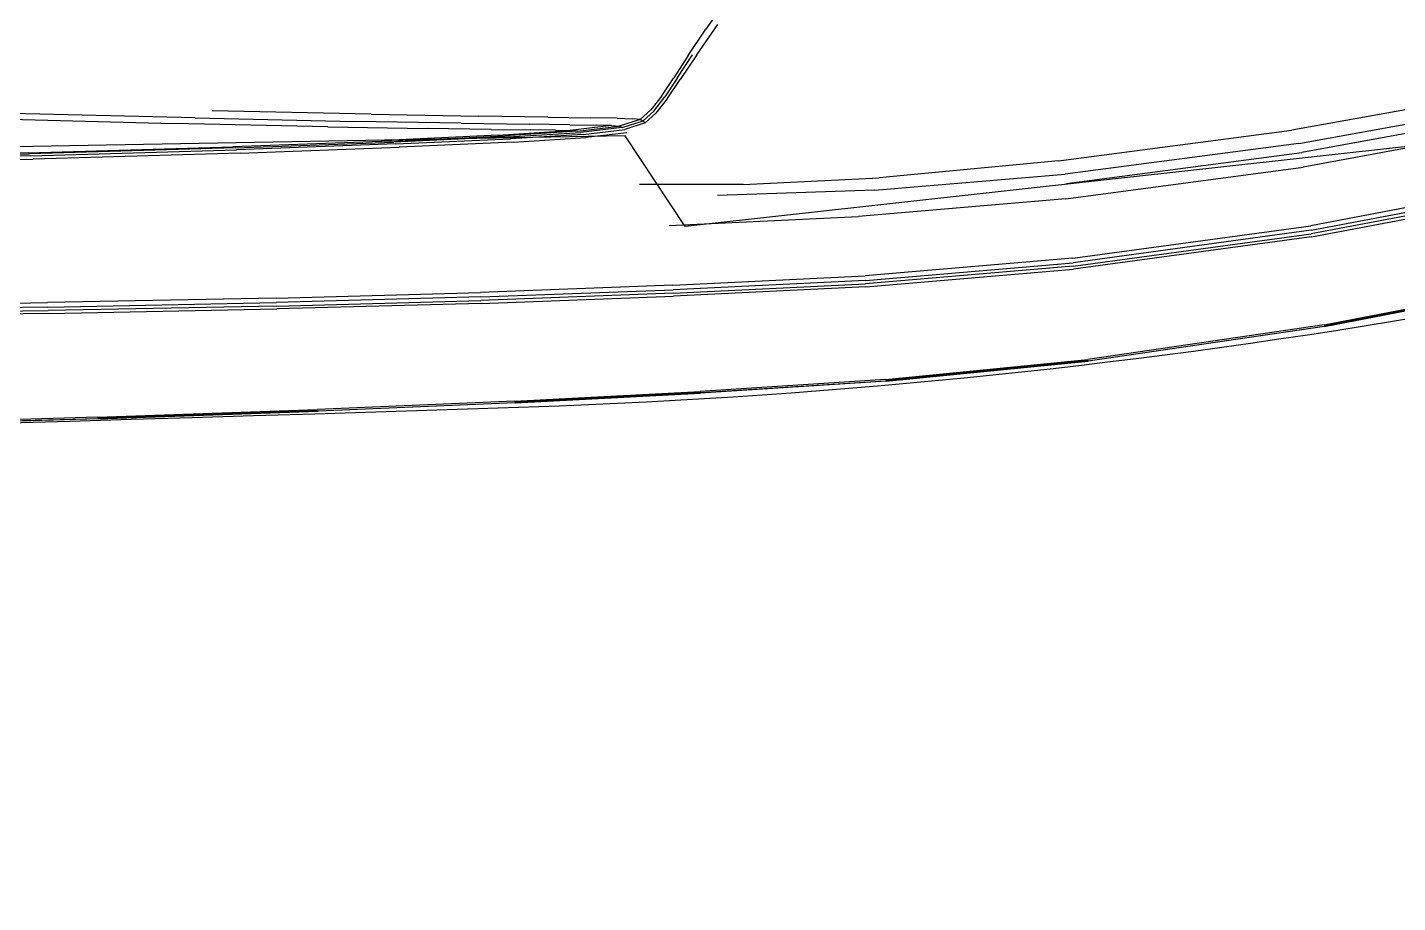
# Model space of a CAD drawing. Extents: x 526875 to 527530, y 3493038 to 3493574.
# Drawn here: x 527109.285 to 527111.435, y 3493321.092 to 3493322.465 of the extents above; entities that cross this region are included whole.
import ezdxf

# ---------------------------------------------------------------- set-up
doc = ezdxf.new("R2010")
doc.units = 0
doc.header["$LTSCALE"] = 2
doc.layers.get('0').update_dxf_attribs({"linetype": 'CONTINUOUS'})
doc.layers.add('L-WATER水景', color=5, linetype='CONTINUOUS')
doc.layers.add('W-_BOLLARD系船栓', color=4, linetype='CONTINUOUS')

# ---------------------------------------------------------------- blocks, each defined once
blk = doc.blocks.new('$matou$00000056')
at = {"color": 0, "linetype": 'Continuous'}
for p, q in [((-2163.4, 1971.9, 0), (-1897, 1984.8, 0)), ((-1896.6, 1984.2, 0), (-2163, 1971.3, 0)), ((-2162.5, 1969.8, 0), (-1895.9, 1982.8, 0)), ((-2163.4, 1971.9, 0), (-2393.5, 1959.3, 0)), ((-2393.2, 1958.7, 0), (-2163, 1971.3, 0)), ((-2162.5, 1969.8, 0), (-2392.7, 1957.2, 0)), ((-2599.3, 1945.9, 0), (-2393.5, 1959.3, 0)), ((-2393.2, 1958.7, 0), (-2599.1, 1945.3, 0)), ((-2598.7, 1943.8, 0), (-2392.7, 1957.2, 0)), ((-2599.3, 1945.9, 0), (-2793.1, 1930.8, 0)), ((-2792.9, 1930.2, 0), (-2599.1, 1945.3, 0)), ((-2598.7, 1943.8, 0), (-2792.5, 1928.7, 0)), ((-2986.9, 1913, 0), (-2793.1, 1930.8, 0)), ((-2792.9, 1930.2, 0), (-2986.7, 1912.4, 0)), ((-2986.4, 1910.9, 0), (-2792.5, 1928.7, 0)), ((-2986.9, 1913, 0), (-3198.2, 1884.2, 0)), ((-3198.1, 1883.6, 0), (-2986.7, 1912.4, 0)), ((-2986.4, 1910.9, 0), (-3197.9, 1882, 0)), ((-3444.8, 1836, 0), (-3198.2, 1884.2, 0)), ((-3198.1, 1883.6, 0), (-3444.7, 1835.4, 0)), ((-3444.6, 1833.9, 0), (-3197.9, 1882, 0)), ((-3444.8, 1836, 0), (-3744.3, 1760.1, 0)), ((-3744.2, 1759.6, 0), (-3444.7, 1835.4, 0)), ((-2110.4, 1834.9, 0), (-2349.1, 1826.1, 0)), ((-2110.4, 1834.9, 0), (-1834, 1843.2, 0)), ((-1833.4, 1839.4, 0), (-2109.9, 1831, 0)), ((-2109.6, 1826.5, 0), (-1833, 1834.9, 0)), ((-3444.6, 1833.9, 0), (-3744.1, 1758, 0)), ((-2562.7, 1816.3, 0), (-2349.1, 1826.1, 0)), ((-2348.7, 1822.3, 0), (-2562.4, 1812.4, 0)), ((-2348.7, 1822.3, 0), (-2109.9, 1831, 0)), ((-2109.6, 1826.5, 0), (-2348.5, 1817.7, 0)), ((-2348.2, 1811.9, 0), (-2109.3, 1820.7, 0)), ((-1832.8, 1829.2, 0), (-2109.3, 1820.7, 0)), ((-2562.7, 1816.3, 0), (-2763.8, 1804.5, 0)), ((-2763.5, 1800.6, 0), (-2562.4, 1812.4, 0)), ((-2562.2, 1807.8, 0), (-2763.3, 1796, 0)), ((-2562.2, 1807.8, 0), (-2348.5, 1817.7, 0)), ((-2348.2, 1811.9, 0), (-2561.9, 1802, 0)), ((-2964.8, 1790, 0), (-2763.8, 1804.5, 0)), ((-2763.5, 1800.6, 0), (-2964.6, 1786.1, 0)), ((-2964.5, 1781.5, 0), (-2763.3, 1796, 0)), ((-2763, 1790.1, 0), (-2561.9, 1802, 0)), ((-2964.8, 1790, 0), (-3181.7, 1764.3, 0)), ((-3181.5, 1760.4, 0), (-2964.6, 1786.1, 0)), ((-2964.5, 1781.5, 0), (-3181.4, 1755.8, 0)), ((-2763, 1790.1, 0), (-2964.2, 1775.5, 0)), ((-3430.3, 1719, 0), (-3181.7, 1764.3, 0)), ((-3181.2, 1749.8, 0), (-2964.2, 1775.5, 0)), ((-3181.5, 1760.4, 0), (-3430.1, 1715, 0)), ((-3429.9, 1710.4, 0), (-3181.4, 1755.8, 0)), ((-3181.2, 1749.8, 0), (-3429.6, 1704.4, 0)), ((-3430.3, 1719, 0), (-3726.3, 1645.5, 0)), ((-3726.1, 1641.5, 0), (-3430.1, 1715, 0)), ((-3429.9, 1710.4, 0), (-3725.8, 1636.8, 0)), ((-2758.5, 1712, 0), (-2956.5, 1698, 0)), ((-3725.2, 1630.9, 0), (-3429.6, 1704.4, 0)), ((-3173, 1672.5, 0), (-2956.5, 1698, 0)), ((-3173, 1672.5, 0), (-3421.1, 1627.9, 0)), ((-2973.1, 1663.5, 0), (-3172.1, 1640.2, 0)), ((-2973.1, 1663.5, 0), (-2808.7, 1672.5, 0)), ((-3173.7, 1652.4, 0), (-3419.5, 1608.8, 0)), ((-2835.4, 1657.8, 0), (-2977.6, 1647.2, 0)), ((-2835.4, 1657.8, 0), (-2727.3, 1658.8, 0)), ((-3416.1, 1596.9, 0), (-3172.1, 1640.2, 0)), ((-3165, 1622.6, 0), (-2977.6, 1647.2, 0)), ((-1824.4, 1643.9, 0), (-2092.7, 1633.3, 0)), ((-2090.1, 1628.8, 0), (-1823.2, 1639.4, 0)), ((-1822.8, 1637.1, 0), (-2089, 1626.5, 0)), ((-2087.5, 1625, 0), (-1822.4, 1635.6, 0)), ((-3714.5, 1556.4, 0), (-3421.1, 1627.9, 0)), ((-3165, 1622.6, 0), (-3408.9, 1579.5, 0)), ((-2309.1, 1622.9, 0), (-2475.5, 1613.2, 0)), ((-2309.1, 1622.9, 0), (-2092.7, 1633.3, 0)), ((-2090.1, 1628.8, 0), (-2305.5, 1618.5, 0)), ((-2303.8, 1616.2, 0), (-2089, 1626.5, 0)), ((-2087.5, 1625, 0), (-2301.4, 1614.8, 0)), ((-3712.5, 1537.9, 0), (-3419.5, 1608.8, 0)), ((-2594.9, 1604.9, 0), (-2475.5, 1613.2, 0)), ((-2471.9, 1608.9, 0), (-2591.9, 1600.6, 0)), ((-2589.3, 1598.3, 0), (-2469.7, 1606.6, 0)), ((-2466.7, 1605.2, 0), (-2586, 1596.8, 0)), ((-2471.9, 1608.9, 0), (-2305.5, 1618.5, 0)), ((-2303.8, 1616.2, 0), (-2469.7, 1606.6, 0)), ((-2466.7, 1605.2, 0), (-2301.4, 1614.8, 0)), ((-3416.1, 1596.9, 0), (-3711.2, 1526.4, 0)), ((-2713.5, 1591.6, 0), (-2670.4, 1598.3, 0)), ((-2667.9, 1594.1, 0), (-2711.1, 1587.3, 0)), ((-2708.6, 1584.5, 0), (-2665.3, 1591.5, 0)), ((-2594.9, 1604.9, 0), (-2670.4, 1598.3, 0)), ((-2667.9, 1594.1, 0), (-2591.9, 1600.6, 0)), ((-2589.3, 1598.3, 0), (-2665.3, 1591.5, 0)), ((-2661.8, 1590, 0), (-2586, 1596.8, 0)), ((-2578.7, 1596.1, 0), (-2654.1, 1589.2, 0)), ((-2578.7, 1596.1, 0), (-2460.4, 1604.5, 0)), ((-3709.2, 1509.4, 0), (-3408.9, 1579.5, 0)), ((-2732.6, 1578.3, 0), (-2743.6, 1565.4, 0)), ((-2732.6, 1578.3, 0), (-2711.1, 1587.3, 0)), ((-2732.6, 1578.3, 0), (-2730.3, 1575.5, 0)), ((-2708.6, 1584.5, 0), (-2730.3, 1575.5, 0)), ((-2727.1, 1573.8, 0), (-2705.2, 1582.9, 0)), ((-2708.6, 1584.5, 0), (-2705.2, 1582.9, 0)), ((-2661.8, 1590, 0), (-2705.2, 1582.9, 0)), ((-2697.4, 1582.1, 0), (-2705.2, 1582.9, 0)), ((-2697.4, 1582.1, 0), (-2654.1, 1589.2, 0)), ((-2697.4, 1582.1, 0), (-2681.4, 1581.8, 0)), ((-2653.8, 1581.7, 0), (-2681.4, 1581.8, 0)), ((-2661.8, 1590, 0), (-2654.1, 1589.2, 0)), ((-2638.7, 1588.9, 0), (-2654.1, 1589.2, 0)), ((-2653.8, 1581.7, 0), (-2611, 1581.6, 0)), ((-2638.7, 1588.9, 0), (-2612.2, 1588.8, 0)), ((-2571.3, 1588.7, 0), (-2612.2, 1588.8, 0)), ((-2540.2, 1581.1, 0), (-2611, 1581.6, 0)), ((-2571.3, 1588.7, 0), (-2504.6, 1588.3, 0)), ((-2540.2, 1581.1, 0), (-2428.9, 1580, 0)), ((-2400.6, 1587.3, 0), (-2504.6, 1588.3, 0)), ((-2261.9, 1577.4, 0), (-2428.9, 1580, 0)), ((-2400.6, 1587.3, 0), (-2239.2, 1584.8, 0)), ((-2261.9, 1577.4, 0), (-2024, 1572.9, 0)), ((-2000.1, 1580.2, 0), (-2239.2, 1584.8, 0)), ((-2755.1, 1546.4, 0), (-2743.6, 1565.4, 0)), ((-2741.3, 1562.7, 0), (-2752.6, 1544.1, 0)), ((-2741.3, 1562.7, 0), (-2730.3, 1575.5, 0)), ((-2727.1, 1573.8, 0), (-2738.2, 1561.1, 0)), ((-2727.1, 1573.8, 0), (-2730.3, 1575.5, 0)), ((-2727.1, 1573.8, 0), (-2719.2, 1573, 0)), ((-2703.1, 1572.6, 0), (-2719.2, 1573, 0)), ((-2703.1, 1572.6, 0), (-2674.8, 1572.4, 0)), ((-2630.6, 1572.1, 0), (-2674.8, 1572.4, 0)), ((-2630.6, 1572.1, 0), (-2558.3, 1571.5, 0)), ((-2445.7, 1570.5, 0), (-2558.3, 1571.5, 0)), ((-2445.7, 1570.5, 0), (-2279.4, 1568.1, 0)), ((-2749.5, 1542.8, 0), (-2738.2, 1561.1, 0)), ((-2755.1, 1546.4, 0), (-2768.7, 1521, 0)), ((-2765.6, 1519.5, 0), (-2752.6, 1544.1, 0)), ((-2749.5, 1542.8, 0), (-2762.1, 1518.9, 0)), ((-2785.7, 1488.6, 0), (-2768.7, 1521, 0)), ((-2765.6, 1519.5, 0), (-2781.4, 1488.6, 0)), ((-2776.8, 1489.6, 0), (-2762.1, 1518.9, 0)), ((-2785.7, 1488.6, 0), (-2807.6, 1448.6, 0)), ((-2776.8, 1489.6, 0), (-2794.8, 1454.8, 0)), ((-2816.9, 1414.5, 0), (-2794.8, 1454.8, 0))]:
    blk.add_line(p, q, dxfattribs=at)
at = {"layer": 'W-_BOLLARD系船栓', "elevation": 0}
blk.add_lwpolyline([(-6727, -15.1, 0.047361), (-6712.2, -120.4, 0.071059), (-6549.7, -364.2, 0.106743), (-4524.6, -1531, 0.083644), (-2645.5, -1972.5, -0.010282), (5565.9, -2012.7, -0.041262), (6105.1, -1863.2, 0.304271), (6623.1, -1179.8, 0.082265), (6714.7, -654.3), (6727, 59.7), (6714.7, 773.7, 0.082265), (6623.1, 1299.2, 0.256696), (6105.1, 1839.6, 0.028009), (5545.4, 1985.1, 0.02503), (-2645.5, 1949, 0.085737), (-4525.7, 1505.9, 0.098082), (-6474.2, 408.5, 0.055987), (-6646.5, 216.4, 0.167612), (-6727, -15.1)], format="xyb", dxfattribs=at)
at = {"layer": 'W-_BOLLARD系船栓'}
blk.add_polyline3d([(5088.8, -1650.5, 0), (-2711.5, -1650.5, 0), (-2777.7, -1716.7, 0), (-3888.8, -1523.1, 0), (-4872.8, -1154.3, 0), (-5607.3, -767.5, 0), (-6268.5, -180.6, 0), (-6288.7, -6.3, 0), (-6288.7, -6.3, 0), (-6008.4, 521.3, 0), (-5510.5, 847.1, 0), (-4700.5, 1239.2, 0), (-3649.3, 1581.8, 0), (-2775.2, 1713.1, 0), (-2711.7, 1595.4, 0), (-581, 1668.7, 0)], dxfattribs=at)

msp = doc.modelspace()

# ---------------------------------------------------------------- linework, layer by layer
at = {"layer": 'L-WATER水景', "lineweight": 5}
msp.add_circle((527117.3841, 3493306.0291), 19, dxfattribs=at)

# ---------------------------------------------------------------- block references
at = {"layer": 'L-WATER水景', "color": 8, "lineweight": 0, "xscale": 0.0015, "yscale": 0.0012, "zscale": 0.001291236534000011, "rotation": 179.4533750334647}
msp.add_blockref('$matou$00000056', (527106.174, 3493324.2478), dxfattribs=at)

doc.saveas('drawing.dxf')
